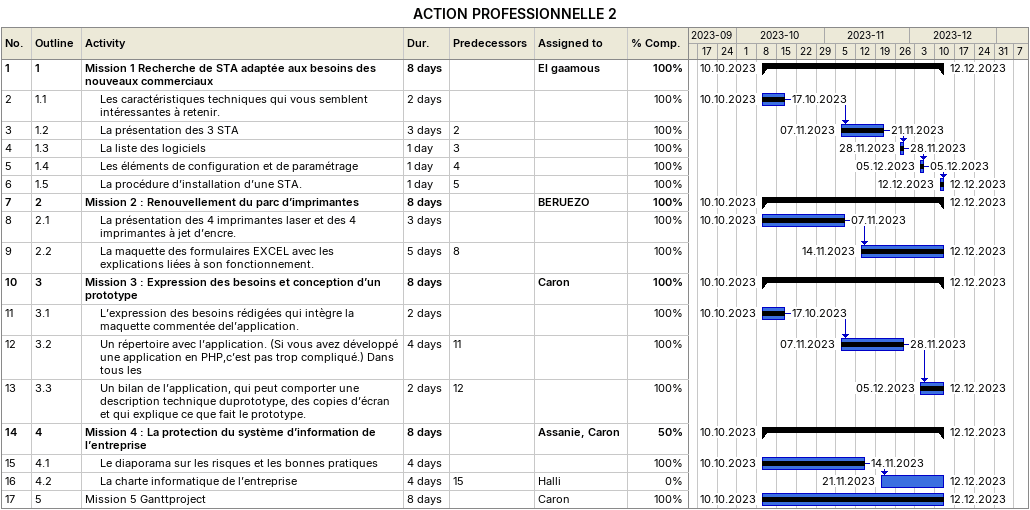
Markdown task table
ACTION PROFESSIONNELLE 2

| ID | WBS | Task | Duration | Start | Finish | Predecessors | Resources | % complete |
|---|---|---|---|---|---|---|---|---|
| 1 | 1 | **Mission 1 Recherche de STA adaptée aux besoins des nouveaux commerciaux** | 8d | 2023-10-10 | 2023-12-12 |  | El gaamous | 100 |
| 2 | 1.1 | Les caractéristiques techniques qui vous semblent intéressantes à retenir. | 2d | 2023-10-10 | 2023-10-17 |  |  | 100 |
| 3 | 1.2 | La présentation des 3 STA | 3d | 2023-11-07 | 2023-11-21 | 2 |  | 100 |
| 4 | 1.3 | La liste des logiciels | 1d | 2023-11-28 | 2023-11-28 | 3 |  | 100 |
| 5 | 1.4 | Les éléments de configuration et de paramétrage | 1d | 2023-12-05 | 2023-12-05 | 4 |  | 100 |
| 6 | 1.5 | La procédure d’installation d’une STA. | 1d | 2023-12-12 | 2023-12-12 | 5 |  | 100 |
| 7 | 2 | **Mission 2 : Renouvellement du parc d’imprimantes** | 8d | 2023-10-10 | 2023-12-12 |  | BERUEZO | 100 |
| 8 | 2.1 | La présentation des 4 imprimantes laser et des 4 imprimantes à jet d’encre. | 3d | 2023-10-10 | 2023-11-07 |  |  | 100 |
| 9 | 2.2 | La maquette des formulaires EXCEL avec les explications liées à son fonctionnement. | 5d | 2023-11-14 | 2023-12-12 | 8 |  | 100 |
| 10 | 3 | **Mission 3 : Expression des besoins et conception d’un prototype** | 8d | 2023-10-10 | 2023-12-12 |  | Caron | 100 |
| 11 | 3.1 | L’expression des besoins rédigées qui intègre la maquette commentée del’application. | 2d | 2023-10-10 | 2023-10-17 |  |  | 100 |
| 12 | 3.2 | Un répertoire avec l’application. (Si vous avez développé une application en PHP,c’est pas trop compliqué.) Dans tous les | 4d | 2023-11-07 | 2023-11-28 | 11 |  | 100 |
| 13 | 3.3 | Un bilan de l’application, qui peut comporter une description technique duprototype, des copies d’écran et qui explique ce que fait le prototype. | 2d | 2023-12-05 | 2023-12-12 | 12 |  | 100 |
| 14 | 4 | **Mission 4 : La protection du système d’information de l’entreprise** | 8d | 2023-10-10 | 2023-12-12 |  | Assanie, Caron | 50 |
| 15 | 4.1 | Le diaporama sur les risques et les bonnes pratiques | 4d | 2023-10-10 | 2023-11-14 |  |  | 100 |
| 16 | 4.2 | La charte informatique de l’entreprise | 4d | 2023-11-21 | 2023-12-12 | 15 | Halli | 0 |
| 17 | 5 | Mission 5 Ganttproject | 8d | 2023-10-10 | 2023-12-12 |  | Caron | 100 |
